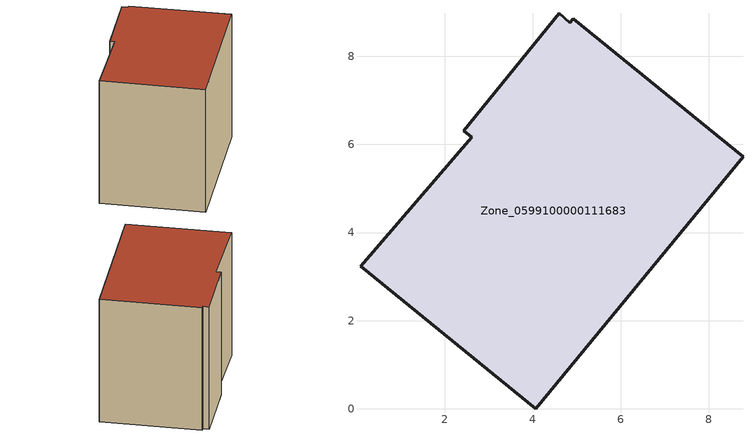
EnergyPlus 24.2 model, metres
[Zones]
Zone_0599100000111683
 floor ground (C_G): 0.09,3.23 2.62,6.17 2.44,6.31 4.6,8.98 4.85,8.76 4.92,8.85 8.77,5.72 4.07,0 z0
 wall outside (C_F): 4.6,8.98 2.44,6.31 2.62,6.17 0.09,3.23 4.07,0 8.77,5.72 4.92,8.85 4.85,8.76 4.6,8.98 z0:6.68
 roof outside (C_R): 4.85,8.76 4.6,8.98 2.44,6.31 2.62,6.17 0.09,3.23 4.07,0 8.77,5.72 4.92,8.85 z6.68
[BUILDING]
Pand.0599100000111683: North Axis=0; Terrain=City; Loads Convergence Tolerance Value=0.04; Temperature Convergence Tolerance Value=0.4; Solar Distribution=FullExterior; Maximum Number of Warmup Days=25; Minimum Number of Warmup Days=1
[Site:Location]
Rotterdam.The.Hague.AP_ZH_NLD Design_Conditions: Latitude=51.96; Longitude=4.45; Time Zone=1; Elevation=-4.5
[SITE:GROUNDTEMPERATURE:BUILDINGSURFACE]
18, 18, 18, 18, 18, 18, 18, 18, 18, 18, 18, 18
[MATERIAL] Thermal Absorptance=0.9; Solar Absorptance=0.7; Visible Absorptance=0.7
Name | Roughness | Thickness | Conductivity | Density | Specific Heat
G.TC.1946 | MediumSmooth | 0.15 | 1 | 540 | 1210
F.TC.1946 | Rough | 0.3 | 0.857143 | 1920 | 840
R.TC.1946 | MediumRough | 0.2 | 0.909091 | 1500 | 1000
[CONSTRUCTION]
C_G: G.TC.1946
C_F: F.TC.1946
C_R: R.TC.1946
[ZONE]
Zone_0599100000111683: Type=1; Multiplier=1; Ceiling Height=Autocalculate; Volume=Autocalculate; Floor Area=autocalculate; Part of Total Floor Area=Yes
[ZONEINFILTRATION:DESIGNFLOWRATE]
Infil_Zone_0599100000111683: Zone or ZoneList or Space or SpaceList=Zone_0599100000111683; Schedule=AlwaysOn; Design Flow Rate Calculation Method=Flow/Area; Flow Rate per Floor Area=0.003; Constant Term Coefficient=1; Temperature Term Coefficient=0; Velocity Term Coefficient=0; Velocity Squared Term Coefficient=0
[HVACTEMPLATE:ZONE:IDEALLOADSAIRSYSTEM]
Zone_0599100000111683: Maximum Heating Supply Air Temperature=50; Minimum Cooling Supply Air Temperature=13; Maximum Heating Supply Air Humidity Ratio=0.0156; Minimum Cooling Supply Air Humidity Ratio=0.0077; Heating Limit=NoLimit; Cooling Limit=NoLimit; Dehumidification Control Type=ConstantSensibleHeatRatio; Cooling Sensible Heat Ratio=0.7; Dehumidification Setpoint=60; Humidification Control Type=None; Humidification Setpoint=30; Outdoor Air Method=None; Outdoor Air Flow Rate per Person=0.00944; Outdoor Air Flow Rate per Zone Floor Area=0; Outdoor Air Flow Rate per Zone=0; Demand Controlled Ventilation Type=None; Outdoor Air Economizer Type=NoEconomizer; Heat Recovery Type=None; Sensible Heat Recovery Effectiveness=0.7; Latent Heat Recovery Effectiveness=0.65
[ZONECONTROL:THERMOSTAT]
ThermostatControl_Zone_0599100000111683: Zone or ZoneList=Zone_0599100000111683; Control Type Schedule=DualSetpointControlType; Control 1=Thermostat_Zone_0599100000111683; Temperature Difference Between Cutout And Setpoint=0
[THERMOSTATSETPOINT:DUALSETPOINT]
Thermostat_Zone_0599100000111683: Heating Setpoint Temperature Schedule=HeatingSetpoint_Zone_0599100000111683; Cooling Setpoint Temperature Schedule=CoolingSetpoint_Zone_0599100000111683
[SCHEDULE:COMPACT]
HeatingSetpoint_Zone_0599100000111683: Through: 12/31, For: AllDays, Until: 24:00, 21
CoolingSetpoint_Zone_0599100000111683: Through: 12/31, For: AllDays, Until: 24:00, 24
DualSetpointControlType: Through: 12/31, For: AllDays, Until: 24:00, 4
AlwaysOn: Through: 12/31, For: AllDays, Until: 24:00, 1
